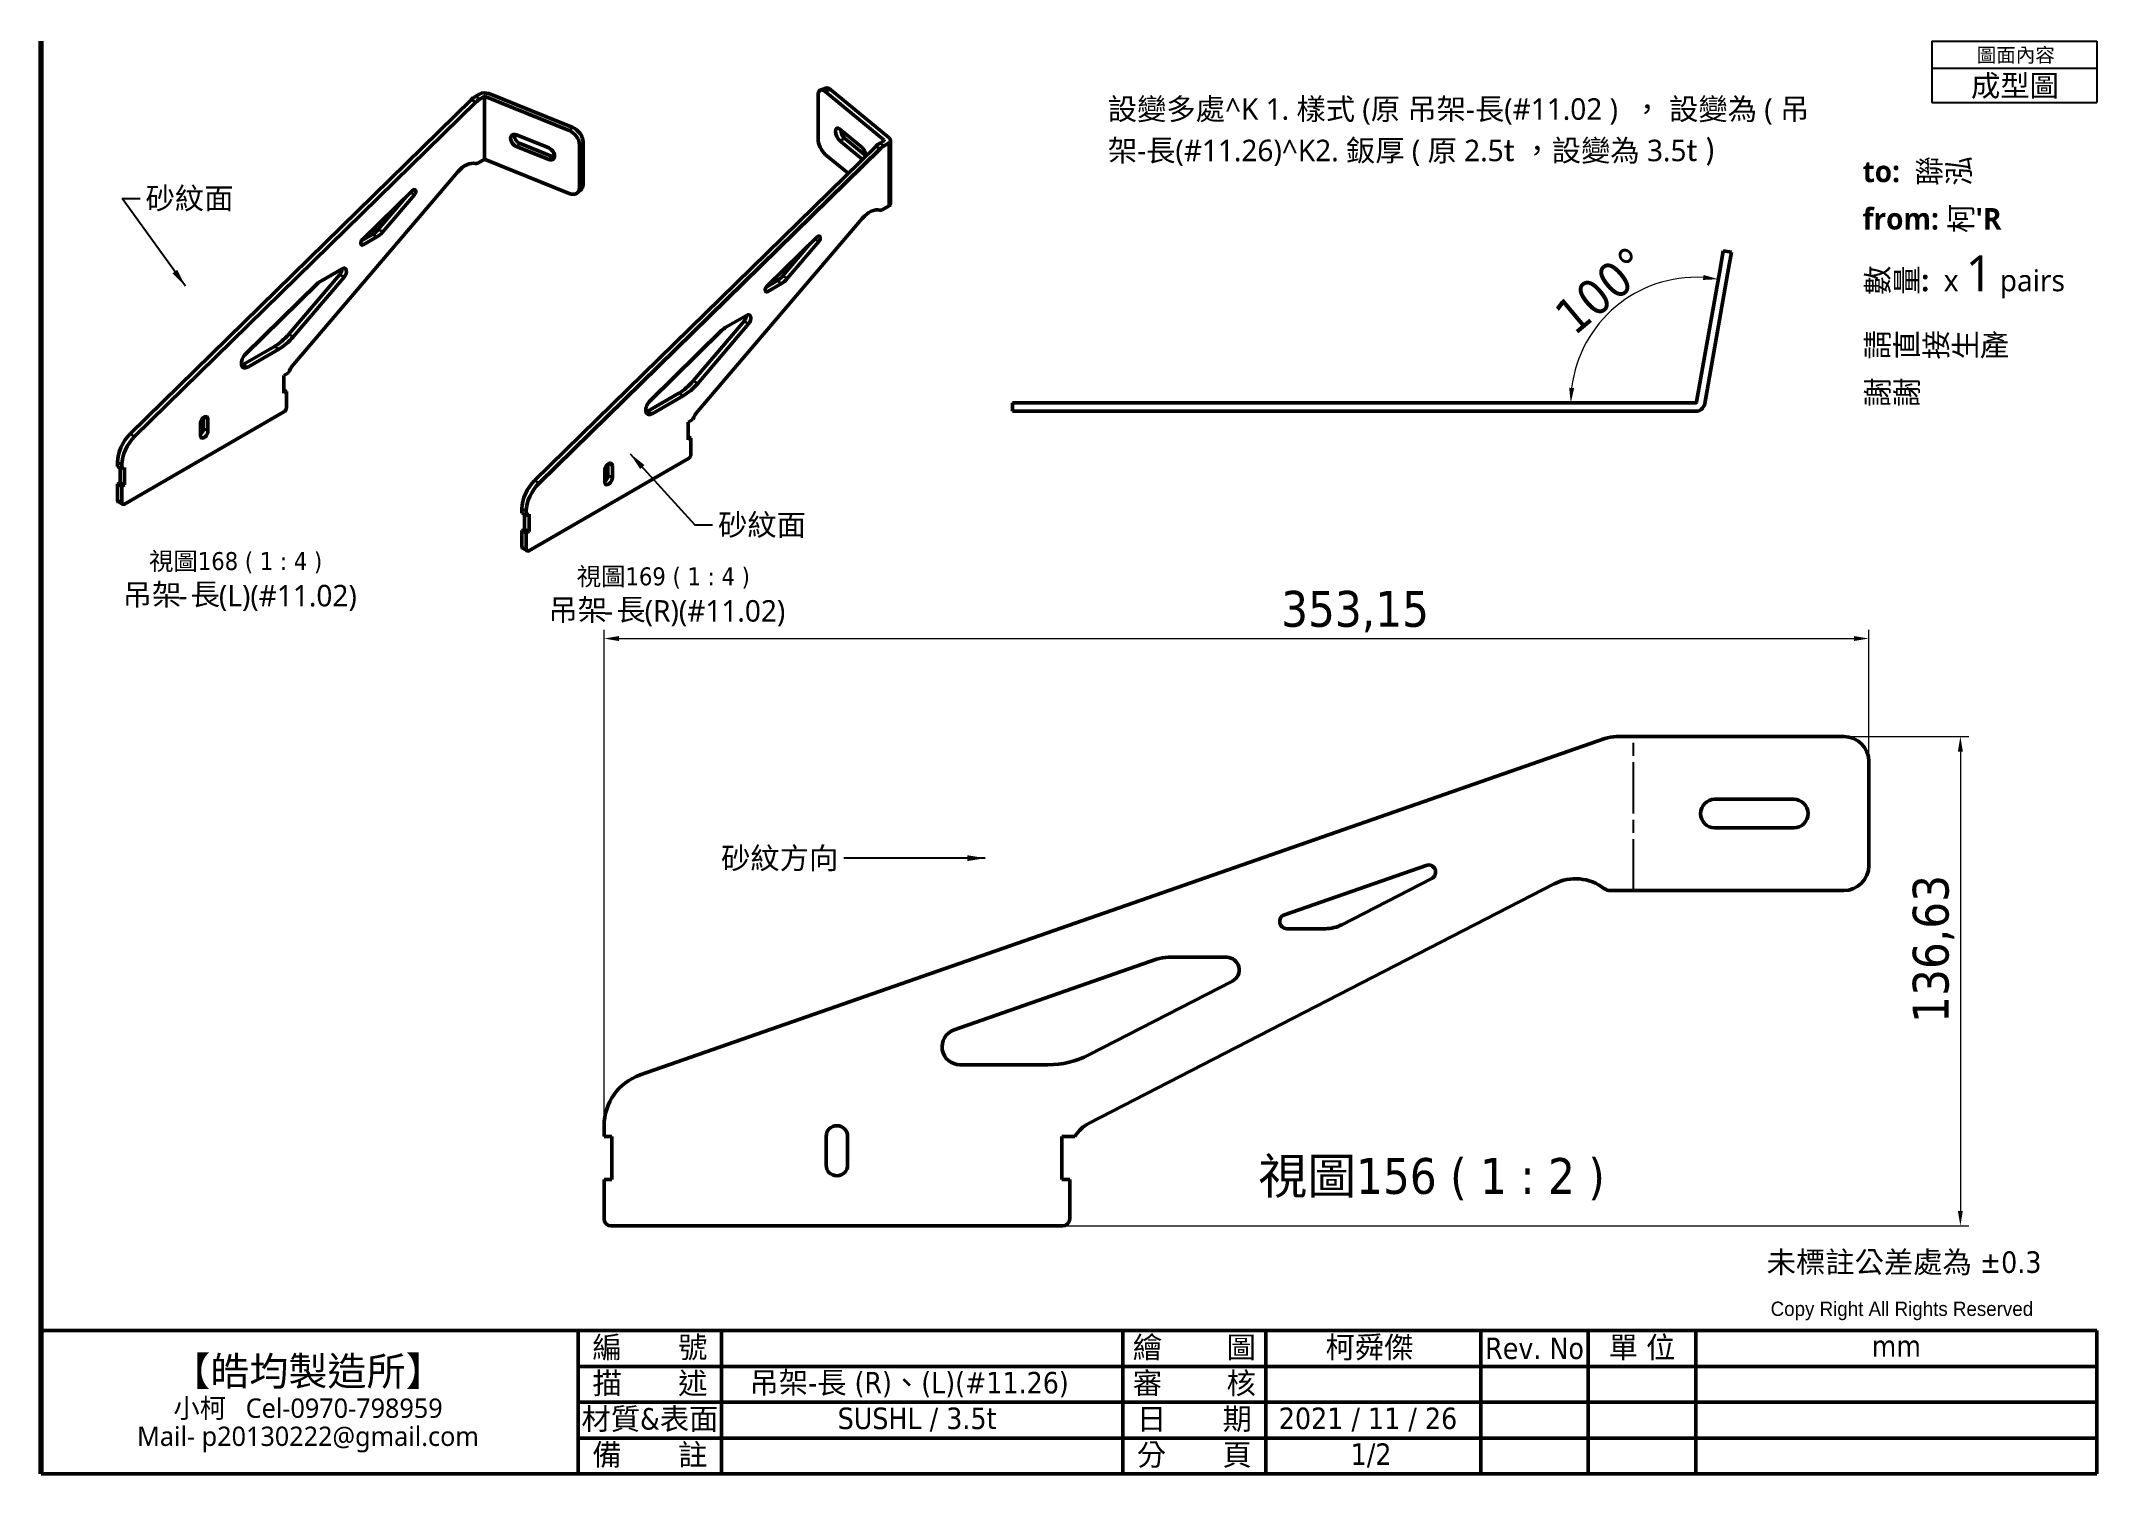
# Model space of a CAD drawing. Header units: millimetres. Extents: x 10 to 584, y 10 to 410.
import ezdxf
from ezdxf.enums import TextEntityAlignment as Align

# ---------------------------------------------------------------- set-up
doc = ezdxf.new("R2010")
doc.units = ezdxf.units.MM
doc.header["$LTSCALE"] = 2
doc.linetypes.add('CHAIN', pattern=[0.3543, 0.2362, -0.0295, 0.0591, -0.0295])
for name, color, linetype, lineweight in [('可見 (ISO)', 7, 'Continuous', 50), ('圖框 (ISO)', 7, 'Continuous', 70), ('折彎中心線 (ISO)', 7, 'CHAIN', 25), ('標註 (ISO)', 12, 'Continuous', 18), ('標題 (ISO)', 7, 'Continuous', 50), ('窄部可見 (ISO)', 7, 'Continuous', 35), ('符號 (ISO)', 7, 'Continuous', 25)]:
    doc.layers.add(name, color=color, linetype=linetype, lineweight=lineweight)
doc.styles.add('@2.0標示文字 (ISO)', font='tahoma_0.ttf')
doc.styles.add('@2.5註記文字 (ISO)', font='tahoma_0.ttf')
doc.styles.add('@3.0標示文字 (ISO)', font='tahoma_0.ttf')
doc.styles.add('文字型式111', font='Microsoft JhengHei.ttf')
doc.styles.add('文字型式117', font='segoeui_0.ttf')
doc.styles.add('標示文字 (ISO)', font='tahoma_0.ttf')
doc.styles.add('註記文字 (ISO)', font='tahoma_0.ttf')
doc.dimstyles.new('預設 (ISO)', dxfattribs={"dimscale": 2, "dimtxt": 5, "dimasz": 2.1, "dimexe": 1.2, "dimexo": 0.5, "dimgap": 0.3, "dimtad": 1, "dimrnd": 1e-08, "dimtxsty": '標示文字 (ISO)', "dimcen": 0.09, "dimdle": 3, "dimclrd": 256, "dimclre": 256, "dimclrt": 256, "dimazin": 2, "dimtfac": 1, "dimtmove": 0, "dimatfit": 3, "dimfxl": 0, "dimtolj": 1, "dimtzin": 0, "dimlwd": -1, "dimlwe": -1, "dimarcsym": 0})
doc.dimstyles.new('預設 - Method 1b (ISO)$7', dxfattribs={"dimscale": 2, "dimtxt": 3, "dimasz": 2.5, "dimexe": 3.175, "dimexo": 0, "dimgap": 0.762, "dimtad": 1, "dimtoh": 1, "dimrnd": 1e-08, "dimtxsty": '註記文字 (ISO)', "dimcen": 0.09, "dimdle": 10, "dimclrd": 256, "dimclre": 256, "dimclrt": 256, "dimazin": 2, "dimtfac": 1.166667, "dimtmove": 0, "dimatfit": 3, "dimfxl": 0, "dimtolj": 1, "dimlwd": -1, "dimlwe": -1, "dimarcsym": 0})

# ---------------------------------------------------------------- blocks, each defined once
blk = doc.blocks.new('圖框 預設圖框')
at = {"layer": '圖框 (ISO)', "flags": 128}
blk.add_lwpolyline([(5, 5), (5, 205)], dxfattribs=at)
blk = doc.blocks.new('標題欄框 KSJ-單位mm')
at = {"layer": '標題 (ISO)'}
for p, q in [((41.84, 139.37), (328.84, 139.37)), ((41.84, 130.09), (41.84, 139.37)), ((116.84, 139.37), (116.84, 119.37)), ((136.84, 139.37), (136.84, 119.37)), ((136.84, 139.37), (136.84, 119.37)), ((192.84, 139.37), (192.84, 119.37)), ((212.84, 139.37), (212.84, 119.37)), ((212.84, 139.37), (212.84, 119.37)), ((242.84, 139.37), (242.84, 119.37)), ((257.84, 139.37), (257.84, 119.37)), ((272.84, 139.37), (272.84, 119.37)), ((328.84, 133.09), (328.84, 139.37)), ((116.84, 134.37), (192.84, 134.37)), ((192.84, 134.37), (212.84, 134.37)), ((212.84, 134.37), (242.84, 134.37)), ((242.84, 134.37), (328.84, 134.37)), ((328.84, 133.09), (328.84, 119.37)), ((41.84, 119.37), (41.84, 130.09)), ((116.84, 129.37), (192.84, 129.37)), ((192.84, 129.37), (242.84, 129.37)), ((242.84, 129.37), (328.84, 129.37)), ((116.84, 124.37), (192.84, 124.37)), ((192.84, 124.37), (242.84, 124.37)), ((242.84, 124.37), (328.84, 124.37)), ((41.84, 119.37), (328.84, 119.37)), ((242.84, 119.37), (328.84, 119.37))]:
    blk.add_line(p, q, dxfattribs=at)
at = {"layer": '標題 (ISO)', "insert": (283.3, 143.41), "char_height": 2, "attachment_point": 1, "style": '註記文字 (ISO)'}
blk.add_mtext('\\f新細明體|b0|i0;\\H2.0000;Copy Right All Rights Reserved', dxfattribs=at)
at = {"layer": '標題 (ISO)', "char_height": 3, "attachment_point": 5, "style": '註記文字 (ISO)'}
for s, insert, width in [('編       號', (126.84, 136.87), 20), ('繪        圖        ', (202.84, 136.87), 20), ('Rev. No', (250.34, 136.87), 15), ('單 位 ', (265.34, 136.87), 15), ('mm', (300.84, 137.21), 56), ('描       述', (126.84, 131.87), 20), ('審        核', (202.84, 131.87), 20), ('材質&表面', (126.84, 126.87), 20), ('日       期', (202.84, 126.87), 20), ('備       註', (126.84, 121.87), 20), ('分       頁', (202.84, 121.87), 20)]:
    blk.add_mtext(s, dxfattribs=dict(at, insert=insert, width=width))
at = {"layer": '標題 (ISO)', "insert": (79.1, 129.03), "char_height": 3, "width": 74.2489, "attachment_point": 5, "line_spacing_factor": 0.871881, "style": '註記文字 (ISO)'}
blk.add_mtext('{\\fMicrosoft JhengHei|b1|i0|c136|p34;\\H1.33333x;【皓均製造所】\\P\\fMicrosoft JhengHei|b0|i0|c136|p34;\\H0.675x;小柯   \\fMicrosoft JhengHei|b0|i0|c0|p34;Cel-\\f@Microsoft JhengHei|b0|i0|c0|p34;0970-798959\\H1.40979x; \\H0.70932x;\\P\\fMicrosoft JhengHei|b0|i0|c0|p34;Mail- \\f@Microsoft JhengHei|b0|i0|c0|p34;p20130222@gmail.com\\H1.08693x; }', dxfattribs=at)
at = {"layer": '標題 (ISO)', "style": '註記文字 (ISO)'}
for tag, p in [('請輸入編號', (164.84, 136.87)), ('請輸入審核人員', (227.84, 131.87)), ('(變更序號)輸入1', (250.34, 131.87)), ('變更的日期1', (265.34, 131.87)), ('設計變更的內容1', (300.84, 131.87)), ('(變更序號)輸入2', (250.34, 126.87)), ('變更的日期2', (265.34, 126.87)), ('設計變更的內容2', (300.84, 126.87)), ('請輸入備註', (164.84, 121.87)), ('(變更序號)輸入3', (250.34, 121.87)), ('變更的日期3', (265.34, 121.87)), ('設計變更的內容3', (300.84, 121.87))]:
    blk.add_attdef(tag, text='', height=3, dxfattribs=at).set_placement(p, align=Align.MIDDLE_CENTER)
for tag, p in [('請輸入繪圖人員_001', (221.16, 135.53)), ('請輸入描述_001', (140.73, 130.6)), ('請輸入材質&表面處理_001', (153.05, 125.62)), ('請輸入日期_001', (214.64, 125.62)), ('請輸入分頁_001', (224.67, 120.62))]:
    blk.add_attdef(tag, p, '', height=3, dxfattribs=at)
blk = doc.blocks.new('表格1')
at = {"layer": '符號 (ISO)'}
for p, q in [((268.95, 205), (292, 205)), ((268.95, 205), (268.95, 201.22)), ((292, 205), (292, 201.22)), ((268.95, 201.22), (292, 201.22)), ((268.95, 201.22), (268.95, 196.44)), ((292, 201.22), (292, 196.44)), ((268.95, 196.44), (292, 196.44))]:
    blk.add_line(p, q, dxfattribs=at)
at = {"layer": '符號 (ISO)', "attachment_point": 7}
for s, insert, char_height, style in [('圖面內容', (275.21, 201.83), 2, '@2.0標示文字 (ISO)'), ('成型圖', (274.42, 196.92), 3, '@3.0標示文字 (ISO)')]:
    blk.add_mtext(s, dxfattribs=dict(at, insert=insert, char_height=char_height, style=style))
blk = doc.blocks.new('*D11')
at = {"layer": 'Defpoints', "color": 0}
for p in [(478.87, 346.88), (458.29, 341.2), (467.5, 308.98), (472.18, 308.98)]:
    blk.add_point(p, dxfattribs=at)
at = {"layer": '標註 (ISO)'}
blk.add_arc((472.18, 308.98), 35.09, 86.86251, 173.13749, dxfattribs=at)
for points in [[(474.18, 344.71), (474.02, 343.32), (478.28, 343.54)], [(438.05, 313.14), (436.65, 313.22), (437.1, 308.98)]]:
    blk.add_solid(points, dxfattribs=at)
at = {"layer": '標註 (ISO)', "insert": (442.55, 344.3), "char_height": 10, "attachment_point": 2, "rotation": 40, "style": '標示文字 (ISO)'}
blk.add_mtext('\\A1;100°', dxfattribs=at)
blk = doc.blocks.new('*D12')
at = {"layer": 'Defpoints', "color": 0}
for p in [(520.34, 243.21), (520.34, 208.84), (167.19, 107.21)]:
    blk.add_point(p, dxfattribs=at)
at = {"layer": '標註 (ISO)'}
for p, q in [((167.19, 108.21), (167.19, 245.61)), ((171.39, 243.21), (516.14, 243.21)), ((520.34, 209.84), (520.34, 245.61))]:
    blk.add_line(p, q, dxfattribs=at)
for points in [[(171.39, 243.91), (171.39, 242.51), (167.19, 243.21)], [(516.14, 243.91), (516.14, 242.51), (520.34, 243.21)]]:
    blk.add_solid(points, dxfattribs=at)
at = {"layer": '標註 (ISO)', "insert": (376.88, 256.51), "char_height": 10, "attachment_point": 2, "style": '標示文字 (ISO)'}
blk.add_mtext('\\A1;353,15', dxfattribs=at)
blk = doc.blocks.new('*D13')
at = {"layer": 'Defpoints', "color": 0}
for p in [(513.34, 215.84), (295.19, 79.21), (545.88, 79.21)]:
    blk.add_point(p, dxfattribs=at)
at = {"layer": '標註 (ISO)'}
for p, q in [((514.34, 215.84), (548.28, 215.84)), ((545.88, 211.64), (545.88, 83.41)), ((296.19, 79.21), (548.28, 79.21))]:
    blk.add_line(p, q, dxfattribs=at)
for points in [[(545.18, 211.64), (546.58, 211.64), (545.88, 215.84)], [(545.18, 83.41), (546.58, 83.41), (545.88, 79.21)]]:
    blk.add_solid(points, dxfattribs=at)
at = {"layer": '標註 (ISO)', "insert": (532.59, 156.56), "char_height": 10, "attachment_point": 2, "rotation": 90, "style": '標示文字 (ISO)'}
blk.add_mtext('\\A1;136,63', dxfattribs=at)

msp = doc.modelspace()

# ---------------------------------------------------------------- linework, layer by layer
at = {"layer": '可見 (ISO)'}
for p, q in [((227.636, 396.32), (229.069, 396.9)), ((230.381, 396.513), (246.814, 382.963)), ((130.096, 393.634), (34.87, 300.317)), ((131.333, 392.92), (36.107, 299.602)), ((132.429, 395.209), (131.26, 394.534)), ((133.666, 394.494), (132.497, 393.819)), ((157.456, 385.023), (133.987, 394.511)), ((158.46, 385.85), (134.99, 395.338)), ((226.94, 382.892), (226.94, 394.731)), ((228.947, 395.933), (245.381, 382.383)), ((239.272, 380.276), (232.962, 385.478)), ((142.711, 383.839), (151.722, 380.196)), ((151.722, 376.93), (142.711, 380.573)), ((152.726, 377.758), (143.715, 381.401)), ((243.02, 380.624), (147.794, 287.306)), ((244.257, 379.909), (149.031, 286.592)), ((160.323, 369.167), (160.323, 381.006)), ((161.327, 369.994), (161.327, 381.834)), ((232.962, 382.212), (239.272, 377.01)), ((234.396, 382.792), (240.281, 377.94)), ((245.353, 382.198), (244.184, 381.523)), ((246.59, 381.484), (245.421, 380.809)), ((247.176, 364.746), (247.176, 382.3)), ((80.43, 319.687), (126.353, 373.479)), ((131.899, 375.919), (133.666, 376.94)), ((133.987, 376.956), (157.456, 367.468)), ((235.345, 373.103), (228.947, 378.379)), ((99.714, 354.585), (113.7, 368.29)), ((160.686, 368.453), (159.683, 367.625)), ((111.942, 366.567), (104.148, 357.438)), ((114.256, 367.114), (105.386, 356.724)), ((244.822, 362.909), (246.59, 363.929)), ((102.531, 356.052), (99.48, 354.29)), ((193.354, 306.677), (239.277, 360.468)), ((103.769, 355.338), (99.947, 353.131)), ((212.638, 341.574), (226.624, 355.279)), ((224.866, 353.557), (217.072, 344.428)), ((227.18, 354.103), (218.31, 343.713)), ((478.866, 346.881), (479.676, 351.477)), ((479.676, 351.477), (481.974, 351.071)), ((481.164, 346.476), (481.974, 351.071)), ((93.344, 344.783), (79.173, 328.184)), ((88.258, 343.117), (94.016, 346.441)), ((478.866, 346.881), (472.232, 309.26)), ((481.164, 346.476), (474.53, 308.855)), ((67.097, 322.62), (87.094, 342.217)), ((94.582, 344.068), (80.411, 327.469)), ((215.455, 343.042), (212.403, 341.28)), ((216.692, 342.327), (212.871, 340.121)), ((201.182, 330.106), (206.94, 333.43)), ((180.02, 309.61), (200.018, 329.207)), ((206.268, 331.772), (192.097, 315.173)), ((207.506, 331.058), (193.335, 314.459)), ((75.13, 324.719), (66.441, 319.702)), ((76.368, 324.004), (67.679, 318.988)), ((77.752, 316.639), (79.03, 317.377)), ((77.752, 311.74), (77.752, 316.639)), ((78.512, 312.178), (77.752, 312.617)), ((78.512, 312.178), (77.752, 311.74)), ((78.512, 307.688), (78.512, 312.178)), ((188.054, 311.708), (179.365, 306.692)), ((189.291, 310.994), (180.602, 305.977)), ((33.257, 280.743), (77.805, 306.463)), ((55.354, 304.915), (55.354, 301.87)), ((56.592, 304.422), (56.592, 301.156)), ((190.676, 303.628), (191.954, 304.366)), ((281.237, 308.984), (287.945, 308.984)), ((281.237, 308.984), (281.237, 306.651)), ((281.237, 306.651), (287.945, 306.651)), ((467.505, 308.984), (287.945, 308.984)), ((467.505, 306.651), (287.945, 306.651)), ((467.505, 308.984), (469.7, 308.984)), ((467.505, 306.651), (469.7, 306.651)), ((471.904, 308.984), (469.7, 308.984)), ((471.904, 306.651), (469.7, 306.651)), ((54.47, 299.931), (54.47, 303.197)), ((190.676, 298.729), (190.676, 303.628)), ((190.676, 299.607), (191.436, 299.168)), ((191.436, 299.168), (190.676, 298.729)), ((191.436, 294.677), (191.436, 299.168)), ((146.181, 267.733), (190.729, 293.453)), ((31.313, 292.481), (31.313, 291.256)), ((32.55, 290.541), (31.313, 291.256)), ((32.073, 290.817), (32.073, 286.796)), ((32.55, 291.766), (32.55, 290.541)), ((32.55, 290.541), (33.31, 290.98)), ((33.31, 290.98), (33.31, 286.081)), ((167.394, 286.921), (167.394, 290.187)), ((168.278, 291.904), (168.278, 288.86)), ((169.516, 291.411), (169.516, 288.145)), ((32.073, 286.796), (31.313, 286.357)), ((32.55, 285.642), (31.313, 286.357)), ((31.313, 286.357), (31.313, 281.866)), ((31.52, 281.408), (32.757, 280.694)), ((33.31, 286.081), (32.073, 286.796)), ((33.31, 286.081), (32.55, 285.642)), ((32.55, 285.642), (32.55, 281.152)), ((144.237, 279.47), (144.237, 278.245)), ((144.237, 278.245), (145.474, 277.531)), ((144.997, 277.806), (144.997, 273.785)), ((145.474, 278.756), (145.474, 277.531)), ((145.474, 277.531), (146.234, 277.97)), ((146.234, 277.97), (146.234, 273.071)), ((144.997, 273.785), (144.237, 273.346)), ((144.237, 273.346), (144.237, 268.856)), ((144.237, 273.346), (145.474, 272.632)), ((144.997, 273.785), (146.234, 273.071)), ((146.234, 273.071), (145.474, 272.632)), ((145.474, 272.632), (145.474, 268.141)), ((144.444, 268.398), (145.681, 267.683)), ((446.591, 215.287), (177.251, 121.376)), ((513.34, 215.845), (449.883, 215.845)), ((520.34, 179.845), (520.34, 208.845)), ((477.34, 198.345), (499.34, 198.345)), ((499.34, 190.345), (477.34, 190.345)), ((357.159, 166.101), (396.716, 179.894)), ((302.615, 107.893), (432.504, 174.71)), ((398.289, 176.227), (373.2, 163.32)), ((448.19, 172.845), (513.34, 172.845)), ((368.626, 162.213), (357.817, 162.213)), ((264.902, 133.934), (321.463, 153.655)), ((324.756, 154.213), (341.04, 154.213)), ((342.642, 147.6), (302.56, 126.982)), ((291.124, 124.213), (266.548, 124.213)), ((167.19, 107.213), (167.19, 104.213)), ((167.19, 104.213), (169.34, 104.213)), ((169.34, 104.213), (169.34, 92.213)), ((229.19, 96.213), (229.19, 104.213)), ((235.19, 104.213), (235.19, 96.213)), ((295.04, 92.213), (295.04, 104.213)), ((295.04, 104.213), (298.656, 104.213)), ((169.34, 92.213), (167.19, 92.213)), ((167.19, 92.213), (167.19, 81.213)), ((297.19, 92.213), (295.04, 92.213)), ((297.19, 81.213), (297.19, 92.213)), ((169.19, 79.213), (295.19, 79.213))]:
    msp.add_line(p, q, dxfattribs=at)
for centre, radius, start, end in [((471.904, 309.318), 0.333, 270, 350), ((471.904, 309.318), 2.667, 270, 350), ((449.883, 205.845), 10, 90, 109.222142), ((513.34, 208.845), 7, 0, 90), ((477.34, 194.345), 4, 90, 270), ((499.34, 194.345), 4, 270, 90), ((397.374, 178.005), 2, 297.222142, 109.222142), ((513.34, 179.845), 7, 270, 0), ((438.451, 163.15), 13, 52.506793, 117.222142), ((448.19, 175.845), 3, 232.506793, 270), ((357.817, 164.213), 2, 109.222142, 270), ((368.626, 172.213), 10, 270, 297.222142), ((324.756, 144.213), 10, 90, 109.222142), ((341.04, 150.713), 3.5, 297.222142, 90), ((266.548, 129.213), 5, 109.222142, 270), ((291.124, 149.213), 25, 270, 297.222142), ((182.19, 107.213), 15, 109.222142, 180), ((232.19, 104.213), 3, 0, 180), ((307.19, 99), 10, 117.222142, 148.583742), ((232.19, 96.213), 3, 180, 0), ((169.19, 81.213), 2, 180, 270), ((295.19, 81.213), 2, 270, 0)]:
    msp.add_arc(centre, radius, start, end, dxfattribs=at)
for centre, major_axis, ratio, start_param, end_param in [((228.947, 393.076), (-1.312, 3.245), 0.4683232, 5.5710674, 7.1418637), ((230.381, 393.655), (-1.312, 3.245), 0.4683232, 5.5710674, 6.2831853), ((131.26, 390.451), (-2.5, -4.33), 0.5773503, 3.9269908, 4.2624805), ((132.497, 389.737), (-2.5, -4.33), 0.5773503, 3.9269908, 4.2624805), ((133.843, 394.392), (-2, 0), 0.5773503, 4.1015237, 5.4977871), ((133.843, 394.392), (-0.25, 0), 0.5773503, 4.1015237, 5.4977871), ((157.456, 382.165), (-2.227, 2.7), 0.6688348, 3.8231013, 5.3938976), ((158.46, 382.993), (-2.227, 2.7), 0.6688348, 3.8231013, 5.3938976), ((232.962, 383.845), (-0.75, 1.854), 0.4683232, 5.5710674, 8.71266), ((234.396, 384.425), (0.75, -1.854), 0.4683232, 4.0790552, 5.5710674), ((142.711, 382.206), (-1.272, 1.543), 0.6688348, 5.3938976, 8.5354903), ((143.715, 383.034), (-1.272, 1.543), 0.6688348, 0.5078297, 2.2523049), ((151.722, 378.563), (1.272, -1.543), 0.6688348, 5.3938976, 8.5354903), ((228.947, 381.236), (-1.312, 3.245), 0.4683232, 0.8586784, 2.4294747), ((239.272, 378.643), (-0.75, 1.854), 0.4683232, 4.2062621, 5.5710674), ((244.184, 377.441), (-2.5, -4.33), 0.5773503, 3.9269908, 4.2624805), ((245.421, 376.726), (-2.5, -4.33), 0.5773503, 3.9269908, 4.2624805), ((245.176, 382.3), (0.25, 0), 0.5773503, 5.4977871, 6.8940505), ((245.176, 382.3), (2, 0), 0.5773503, 5.4977871, 6.8940505), ((128.455, 369.973), (3.25, 5.629), 0.5773503, 0.1310183, 1.2605142), ((131.899, 377.144), (-0.75, -1.299), 0.5773503, 0.1310183, 0.7853982), ((133.843, 376.838), (0.25, 0), 0.5773503, 0.9599311, 2.3561945), ((152.726, 379.391), (-1.272, 1.543), 0.6688348, 2.2523049, 2.633763), ((239.272, 378.643), (0.75, -1.854), 0.4683232, 5.5710674, 5.6000371), ((113.933, 367.653), (0.5, 0.866), 0.5773503, 4.4021068, 7.4040731), ((157.456, 370.326), (2.227, -2.7), 0.6688348, 5.3938976, 6.9646939), ((158.46, 371.153), (2.227, -2.7), 0.6688348, 0, 0.6815086), ((241.379, 356.963), (3.25, 5.629), 0.5773503, 0.1310183, 1.2605142), ((244.822, 364.133), (-0.75, -1.299), 0.5773503, 0.1310183, 0.7853982), ((245.176, 364.746), (2, 0), 0.5773503, 5.4977871, 6.2831853), ((102.531, 360.135), (-2.5, -4.33), 0.5773503, 0.7853982, 1.2605142), ((103.769, 359.42), (-2.5, -4.33), 0.5773503, 0.7853982, 1.2605142), ((99.947, 353.948), (-0.5, -0.866), 0.5773503, 4.2624805, 7.0685835), ((226.857, 354.643), (0.5, 0.866), 0.5773503, 4.4021068, 7.4040731), ((92.778, 345.726), (-0.875, -1.516), 0.5773503, 1.2605142, 2.3561945), ((94.016, 345.012), (0.875, 1.516), 0.5773503, 4.4021068, 7.0685835), ((215.455, 347.124), (-2.5, -4.33), 0.5773503, 0.7853982, 1.2605142), ((88.258, 339.034), (2.5, 4.33), 0.5773503, 0.7853982, 1.1208878), ((212.871, 340.937), (-0.5, -0.866), 0.5773503, 4.2624805, 7.0685835), ((216.692, 346.41), (-2.5, -4.33), 0.5773503, 0.7853982, 1.2605142), ((205.702, 332.716), (-0.875, -1.516), 0.5773503, 1.2605142, 2.3561945), ((206.94, 332.002), (0.875, 1.516), 0.5773503, 4.4021068, 7.0685835), ((75.13, 334.925), (-6.25, -10.825), 0.5773503, 0.7853982, 1.2605142), ((76.368, 334.211), (-6.25, -10.825), 0.5773503, 0.7853982, 1.2605142), ((201.182, 326.024), (2.5, 4.33), 0.5773503, 0.7853982, 1.1208878), ((67.679, 321.029), (-1.25, -2.165), 0.5773503, 4.2624805, 7.0685835), ((66.441, 321.743), (-1.25, -2.165), 0.5773503, 0.5178058, 0.7853982), ((82.048, 316.991), (2.5, 4.33), 0.5773503, 1.2605142, 1.8078774), ((188.054, 321.914), (-6.25, -10.825), 0.5773503, 0.7853982, 1.2605142), ((189.291, 321.2), (-6.25, -10.825), 0.5773503, 0.7853982, 1.2605142), ((55.531, 303.809), (0.75, 1.299), 0.5773503, 5.4977871, 8.6393798), ((77.805, 307.28), (0.5, 0.866), 0.5773503, 3.9269908, 5.4977871), ((180.602, 308.019), (-1.25, -2.165), 0.5773503, 4.2624805, 7.0685835), ((179.365, 308.733), (-1.25, -2.165), 0.5773503, 0.5178058, 0.7853982), ((194.971, 303.98), (2.5, 4.33), 0.5773503, 1.2605142, 1.8078774), ((36.616, 295.542), (-3.75, -6.495), 0.5773503, 4.2624805, 5.4977871), ((37.853, 294.828), (-3.75, -6.495), 0.5773503, 4.2624805, 5.4977871), ((54.294, 301.258), (-0.75, -1.299), 0.5773503, 0.9528462, 2.3561945), ((55.531, 300.543), (-0.75, -1.299), 0.5773503, 5.4977871, 8.6393798), ((190.729, 294.269), (0.5, 0.866), 0.5773503, 3.9269908, 5.4977871), ((149.54, 282.532), (-3.75, -6.495), 0.5773503, 4.2624805, 5.4977871), ((168.455, 290.799), (0.75, 1.299), 0.5773503, 5.4977871, 8.6393798), ((167.217, 288.247), (-0.75, -1.299), 0.5773503, 0.9528462, 2.3561945), ((168.455, 287.533), (-0.75, -1.299), 0.5773503, 5.4977871, 8.6393798), ((32.02, 282.274), (-0.5, -0.866), 0.5773503, 5.4977871, 6.2831853), ((150.777, 281.817), (-3.75, -6.495), 0.5773503, 4.2624805, 5.4977871), ((33.257, 281.56), (-0.5, -0.866), 0.5773503, 5.4977871, 7.0685835), ((144.944, 269.264), (-0.5, -0.866), 0.5773503, 5.4977871, 6.2831853), ((146.181, 268.549), (-0.5, -0.866), 0.5773503, 5.4977871, 7.0685835)]:
    msp.add_ellipse(centre, major_axis=major_axis, ratio=ratio, start_param=start_param, end_param=end_param, dxfattribs=at)
at = {"layer": '折彎中心線 (ISO)', "ltscale": 30.341518}
msp.add_line((454.614, 172.845), (454.614, 215.845), dxfattribs=at)
at = {"layer": '窄部可見 (ISO)'}
for p, q in [((228.947, 395.933), (230.381, 396.513)), ((131.333, 392.92), (130.096, 393.634)), ((132.497, 393.819), (131.26, 394.534)), ((133.666, 376.94), (133.666, 394.494)), ((133.987, 376.956), (133.987, 394.511)), ((157.456, 385.023), (158.46, 385.85)), ((142.711, 380.573), (143.715, 381.401)), ((160.323, 381.006), (161.327, 381.834)), ((232.962, 382.212), (234.396, 382.792)), ((243.02, 380.624), (244.257, 379.909)), ((244.184, 381.523), (245.421, 380.809)), ((245.381, 382.218), (245.381, 382.383)), ((246.59, 381.484), (246.59, 363.929)), ((151.722, 376.93), (152.726, 377.758)), ((239.272, 377.01), (239.375, 377.052)), ((114.256, 367.114), (113.151, 367.752)), ((160.323, 369.167), (161.327, 369.994)), ((103.769, 355.338), (102.531, 356.052)), ((105.386, 356.724), (104.148, 357.438)), ((99.947, 353.131), (99.24, 353.54)), ((226.075, 354.741), (227.18, 354.103)), ((94.582, 344.068), (93.344, 344.783)), ((217.072, 344.428), (218.31, 343.713)), ((212.164, 340.529), (212.871, 340.121)), ((215.455, 343.042), (216.692, 342.327)), ((80.411, 327.469), (79.173, 328.184)), ((206.268, 331.772), (207.506, 331.058)), ((76.368, 324.004), (75.13, 324.719)), ((67.679, 318.988), (66.441, 319.702)), ((188.054, 311.708), (189.291, 310.994)), ((192.097, 315.173), (193.335, 314.459)), ((56.592, 304.422), (55.531, 305.034)), ((179.365, 306.692), (180.602, 305.977)), ((36.107, 299.602), (34.87, 300.317)), ((56.592, 301.156), (55.354, 301.87)), ((32.55, 291.766), (31.313, 292.481)), ((147.794, 287.306), (149.031, 286.592)), ((168.278, 288.86), (169.516, 288.145)), ((168.455, 292.024), (169.516, 291.411)), ((32.55, 281.152), (31.313, 281.866)), ((144.237, 279.47), (145.474, 278.756)), ((144.237, 268.856), (145.474, 268.141))]:
    msp.add_line(p, q, dxfattribs=at)

# ---------------------------------------------------------------- block references
at = {"xscale": 2, "yscale": 2, "zscale": 2}
for name in ['圖框 預設圖框', '表格1']:
    msp.add_blockref(name, (0, 0), dxfattribs=at)
msp.add_blockref('標題欄框 KSJ-單位mm', (-73.689, -228.731), dxfattribs=at).add_auto_attribs({'請輸入描述_001': '吊架-長 (R)、(L)(#11.26)', '請輸入材質&表面處理_001': 'SUSHL / 3.5t', '請輸入繪圖人員_001': '柯舜傑', '請輸入日期_001': '2021 / 11 / 26', '請輸入分頁_001': '1/2'})

# ---------------------------------------------------------------- texts
at = {"layer": '符號 (ISO)', "char_height": 6, "attachment_point": 1, "style": '註記文字 (ISO)'}
for s, insert, width, line_spacing_factor in [('\\f微軟正黑體|b0|i0;\\H6.0000;設變多處^K 1. 樣式 (原 吊架-長(#11.02 )  ， 設變為 ( 吊架-長(#11.26)^K2. 鈑厚 ( 原 2.5\\fCalibri|b0|i0;\\H6.0000;t \\f微軟正黑體|b0|i0;\\H6.0000;，設變為 3.5\\fCalibri|b0|i0;\\H6.0000;t )\\f微軟正黑體|b0|i0;\\H6.0000; ', (307.83, 394.044), 202.05324, 1.156934), ("{\\f@Malgun Gothic|b1|i0|c0|p34;\\H1x;to:  \\f@Malgun Gothic|b0|i0|c136|p34;聯泓\\f@Malgun Gothic|b1|i0|c0|p34;\\Pfrom: \\f@Malgun Gothic|b0|i0|c136|p34;柯\\f@Malgun Gothic|b1|i0|c0|p34;'R\\P\\f@Malgun Gothic|b0|i0|c136|p34;數量\\f@Malgun Gothic|b1|i0|c0|p34;: \\f@Malgun Gothic|b0|i0|c0|p34; x \\H1.66667x;1\\H0.6x; pairs\\f@Malgun Gothic|b1|i0|c0|p34;\\P\\f@Malgun Gothic|b0|i0|c136|p34;請直接生\\fPMingLiU|b0|i0|c136|p18;產\\f@Malgun Gothic|b1|i0|c0|p34;\\P\\f@Malgun Gothic|b0|i0|c136|p34;謝謝}", (518.585, 376.623), 65.40383, 1.322685)]:
    msp.add_mtext(s, dxfattribs=dict(at, insert=insert, width=width, line_spacing_factor=line_spacing_factor))
at = {"layer": '符號 (ISO)', "char_height": 6, "style": '註記文字 (ISO)'}
for s, insert, width, attachment_point in [('\\f微軟正黑體|b0|i0;\\H6.0000;砂紋面', (39.177, 369.102), 23.79399, 1), ('\\f微軟正黑體|b0|i0;\\H6.0000;砂紋面', (199.029, 277.964), 23.79399, 1), ('\\f微軟正黑體|b0|i0;\\H6.0000;砂紋方向', (232.599, 184.901), 31.72533, 3), ('未標註公差處為 ±0.3', (491.796, 72.125), 111.61558, 1)]:
    msp.add_mtext(s, dxfattribs=dict(at, insert=insert, width=width, attachment_point=attachment_point))
at = {"layer": '符號 (ISO)', "attachment_point": 7}
for s, insert, char_height, style in [('視圖168 ( 1 : 4 )', (40.116, 261.437), 5, '@2.5註記文字 (ISO)'), ('吊架', (32.763, 251.796), 6, '文字型式111'), ('長', (51.733, 251.894), 6, '文字型式111'), ('視圖169 ( 1 : 4 )', (159.53, 257.171), 5, '@2.5註記文字 (ISO)'), ('-', (48.304, 252.234), 6, '文字型式117'), ('(L)(#11.02)', (59.65, 250.87), 6, '文字型式117'), ('吊架', (151.632, 247.53), 6, '文字型式111'), ('長', (170.602, 247.628), 6, '文字型式111'), ('(R)(#11.02)', (178.519, 246.604), 6, '文字型式117'), ('-', (167.174, 247.968), 6, '文字型式117'), ('視圖156 ( 1 : 2 )', (349.876, 86.375), 10, '標示文字 (ISO)')]:
    msp.add_mtext(s, dxfattribs=dict(at, insert=insert, char_height=char_height, style=style))

# ---------------------------------------------------------------- dimensions: what is measured, and where the dimension line sits
at = {"layer": '標註 (ISO)'}
dim = msp.add_angular_dim_3p(base=(458.287, 341.202), center=(472.184, 308.984), p1=(478.866, 346.881), p2=(467.505, 308.984), dimstyle='預設 (ISO)', override={"dimgap": 0.3, "dimse1": 1, "dimse2": 1, "dimadec": 2, "dimtol": 0, "dimlim": 0, "dimtp": 0, "dimtm": 0, "dimtdec": 2}, dxfattribs=at)
dim.commit()
dim.dimension.update_dxf_attribs({"geometry": '*D11', "text_midpoint": (449.63, 335.863), "dimtype": 165})
for base, p1, p2, angle, picture, middle in [((520.34, 243.213), (167.19, 107.213), (520.34, 208.845), 180, '*D12', (376.877, 243.213)), ((545.883, 79.213), (513.34, 215.845), (295.19, 79.213), 90, '*D13', (545.883, 156.56))]:
    dim = msp.add_linear_dim(base=base, p1=p1, p2=p2, angle=angle, dimstyle='預設 (ISO)', override={"dimgap": 0.3, "dimdec": 2, "dimtol": 0, "dimlim": 0, "dimtp": 0, "dimtm": 0, "dimtdec": 2, "dimtofl": 0, "dimatfit": 1}, dxfattribs=at)
    dim.commit()
    dim.dimension.update_dxf_attribs({"geometry": picture, "text_midpoint": middle, "dimtype": 160})

# ---------------------------------------------------------------- leaders
at = {"layer": '符號 (ISO)', "annotation_type": 0, "has_hookline": 1}
for points, hookline_direction, text_width in [([(50.275, 341.62), (32.653, 366.102), (37.653, 366.102)], 0, 22.799), ([(174.5, 294.789), (192.505, 274.964), (197.505, 274.964)], 0, 22.799), ([(273.585, 181.901), (234.123, 181.901)], 1, 30.383)]:
    msp.add_leader(points, dimstyle='預設 - Method 1b (ISO)$7', override={"dimtad": 0}, dxfattribs=dict(at, hookline_direction=hookline_direction, text_width=text_width))

doc.saveas('drawing.dxf')
